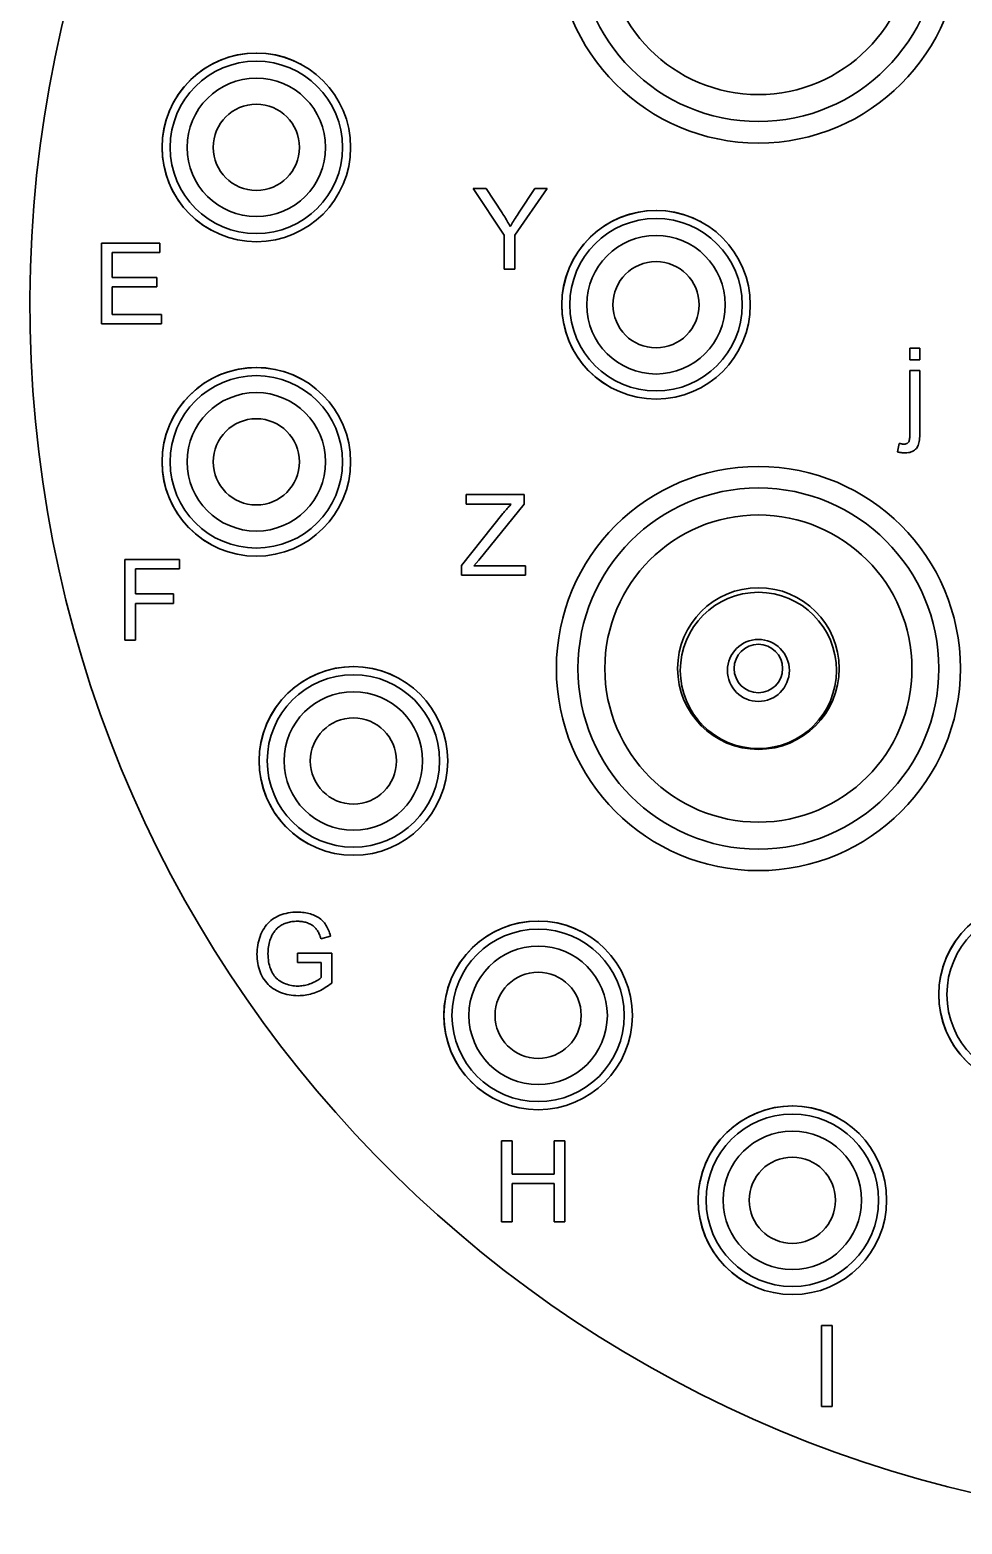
# Model space of a CAD drawing. Extents: x 23 to 417, y 3 to 294.
# Drawn here: x 132.35 to 145.33, y 91.97 to 112.77 of the extents above; entities that cross this region are included whole.
import ezdxf

# ---------------------------------------------------------------- set-up
doc = ezdxf.new("R2010")
doc.units = 0
doc.layers.get('0').update_dxf_attribs({"lineweight": 13})

msp = doc.modelspace()

# ---------------------------------------------------------------- linework, layer by layer
at = {"color": 7, "lineweight": 35, "ltscale": 0.004528}
msp.add_line((138.5232, 110.5583), (138.7043, 110.5583), dxfattribs=at)
at = {"color": 7, "lineweight": 35, "ltscale": 0.019501}
msp.add_line((138.9567, 109.9098), (138.5232, 110.5583), dxfattribs=at)
at = {"color": 7, "lineweight": 35, "ltscale": 0.010131}
msp.add_line((138.7043, 110.5583), (138.926, 110.2191), dxfattribs=at)
at = {"color": 7, "lineweight": 35, "ltscale": 0.019717}
msp.add_line((139.5545, 110.5583), (139.1056, 109.9098), dxfattribs=at)
at = {"color": 7, "lineweight": 35, "ltscale": 0.009902}
msp.add_line((139.1632, 110.2275), (139.3811, 110.5583), dxfattribs=at)
at = {"color": 7, "lineweight": 35, "ltscale": 0.004336}
msp.add_line((139.3811, 110.5583), (139.5545, 110.5583), dxfattribs=at)
at = {"color": 7, "lineweight": 35, "ltscale": 0.000565006}
msp.add_line((138.926, 110.2191), (138.9382, 110.2), dxfattribs=at)
at = {"color": 7, "lineweight": 35, "ltscale": 0.000652306}
msp.add_line((139.149, 110.2056), (139.1632, 110.2275), dxfattribs=at)
at = {"color": 7, "lineweight": 35, "ltscale": 0.000562836}
msp.add_line((138.9382, 110.2), (138.9503, 110.181), dxfattribs=at)
at = {"color": 7, "lineweight": 35, "ltscale": 0.000560554}
msp.add_line((138.9503, 110.181), (138.9621, 110.162), dxfattribs=at)
at = {"color": 7, "lineweight": 35, "ltscale": 0.000558311}
msp.add_line((138.9621, 110.162), (138.9738, 110.143), dxfattribs=at)
at = {"color": 7, "lineweight": 35, "ltscale": 0.000556216}
msp.add_line((138.9738, 110.143), (138.9853, 110.1239), dxfattribs=at)
at = {"color": 7, "lineweight": 35, "ltscale": 0.000553995}
msp.add_line((138.9853, 110.1239), (138.9967, 110.1049), dxfattribs=at)
at = {"color": 7, "lineweight": 35, "ltscale": 0.000551833}
msp.add_line((138.9967, 110.1049), (139.0079, 110.0859), dxfattribs=at)
at = {"color": 7, "lineweight": 35, "ltscale": 0.000549654}
msp.add_line((139.0079, 110.0859), (139.0189, 110.0668), dxfattribs=at)
at = {"color": 7, "lineweight": 35, "ltscale": 0.000547517}
msp.add_line((139.0189, 110.0668), (139.0297, 110.0478), dxfattribs=at)
at = {"color": 7, "lineweight": 35, "ltscale": 0.000545568}
msp.add_line((139.0297, 110.0478), (139.0404, 110.0288), dxfattribs=at)
at = {"color": 7, "lineweight": 35, "ltscale": 0.000516335}
msp.add_line((139.0404, 110.0288), (139.0507, 110.0466), dxfattribs=at)
at = {"color": 7, "lineweight": 35, "ltscale": 0.000531316}
msp.add_line((139.0507, 110.0466), (139.0615, 110.065), dxfattribs=at)
at = {"color": 7, "lineweight": 35, "ltscale": 0.000546209}
msp.add_line((139.0615, 110.065), (139.0727, 110.0837), dxfattribs=at)
at = {"color": 7, "lineweight": 35, "ltscale": 0.000561606}
msp.add_line((139.0727, 110.0837), (139.0843, 110.1029), dxfattribs=at)
at = {"color": 7, "lineweight": 35, "ltscale": 0.000576413}
msp.add_line((139.0843, 110.1029), (139.0964, 110.1226), dxfattribs=at)
at = {"color": 7, "lineweight": 35, "ltscale": 0.000591613}
msp.add_line((139.0964, 110.1226), (139.1089, 110.1427), dxfattribs=at)
at = {"color": 7, "lineweight": 35, "ltscale": 0.000606696}
msp.add_line((139.1089, 110.1427), (139.1218, 110.1632), dxfattribs=at)
at = {"color": 7, "lineweight": 35, "ltscale": 0.000621922}
msp.add_line((139.1218, 110.1632), (139.1352, 110.1842), dxfattribs=at)
at = {"color": 7, "lineweight": 35, "ltscale": 0.000637044}
msp.add_line((139.1352, 110.1842), (139.149, 110.2056), dxfattribs=at)
at = {"color": 7, "lineweight": 35, "ltscale": 0.028125}
for p, q in [((133.3463, 108.6737), (133.3463, 109.7987)), ((133.6737, 104.2715), (133.6737, 105.3965)), ((138.9172, 96.1792), (138.9172, 97.3042)), ((139.7997, 97.3042), (139.7997, 96.1792)), ((143.3713, 93.6091), (143.3713, 94.7341)), ((143.5201, 94.7341), (143.5201, 93.6091))]:
    msp.add_line(p, q, dxfattribs=at)
at = {"color": 7, "lineweight": 35, "ltscale": 0.020336}
msp.add_line((133.3463, 109.7987), (134.1597, 109.7987), dxfattribs=at)
at = {"color": 7, "lineweight": 35, "ltscale": 0.003319}
for p, q in [((134.1597, 109.7987), (134.1597, 109.666)), ((134.1858, 108.8065), (134.1858, 108.6737)), ((138.4266, 106.1675), (138.4266, 106.3003)), ((139.2324, 106.3003), (139.2324, 106.1675)), ((134.4327, 105.3965), (134.4327, 105.2638)), ((139.2508, 105.308), (139.2508, 105.1753)), ((134.3506, 104.9154), (134.3506, 104.7826))]:
    msp.add_line(p, q, dxfattribs=at)
at = {"color": 7, "lineweight": 35, "ltscale": 0.011914}
for p, q in [((138.9567, 109.4333), (138.9567, 109.9098)), ((139.1056, 109.9098), (139.1056, 109.4333)), ((136.0773, 99.9176), (136.5538, 99.9184))]:
    msp.add_line(p, q, dxfattribs=at)
at = {"color": 7, "lineweight": 35, "ltscale": 0.008614}
msp.add_line((133.4952, 109.666), (133.4952, 109.3214), dxfattribs=at)
at = {"color": 7, "lineweight": 35, "ltscale": 0.016614}
msp.add_line((134.1597, 109.666), (133.4952, 109.666), dxfattribs=at)
at = {"color": 7, "lineweight": 35, "ltscale": 0.003722}
for p, q in [((139.1056, 109.4333), (138.9567, 109.4333)), ((133.8226, 104.2715), (133.6737, 104.2715)), ((138.9172, 97.3042), (139.0661, 97.3042)), ((139.6508, 97.3042), (139.7997, 97.3042)), ((139.0661, 96.1792), (138.9172, 96.1792)), ((139.7997, 96.1792), (139.6508, 96.1792)), ((143.3713, 94.7341), (143.5201, 94.7341)), ((143.5201, 93.6091), (143.3713, 93.6091))]:
    msp.add_line(p, q, dxfattribs=at)
at = {"color": 7, "lineweight": 35, "ltscale": 0.015559}
for p, q in [((133.4952, 109.3214), (134.1175, 109.3214)), ((134.1175, 109.1894), (133.4952, 109.1894))]:
    msp.add_line(p, q, dxfattribs=at)
at = {"color": 7, "lineweight": 35, "ltscale": 0.009573}
msp.add_line((133.4952, 109.1894), (133.4952, 108.8065), dxfattribs=at)
at = {"color": 7, "lineweight": 35, "ltscale": 0.0033}
for p, q in [((134.1175, 109.3214), (134.1175, 109.1894)), ((136.0773, 99.7856), (136.0773, 99.9176))]:
    msp.add_line(p, q, dxfattribs=at)
at = {"color": 7, "lineweight": 35, "ltscale": 0.017266}
msp.add_line((133.4952, 108.8065), (134.1858, 108.8065), dxfattribs=at)
at = {"color": 7, "lineweight": 35, "ltscale": 0.020988}
msp.add_line((134.1858, 108.6737), (133.3463, 108.6737), dxfattribs=at)
at = {"color": 7, "lineweight": 35, "ltscale": 0.00401}
for p, q in [((144.6057, 108.1747), (144.6057, 108.3351)), ((144.7439, 108.3351), (144.7439, 108.1747))]:
    msp.add_line(p, q, dxfattribs=at)
at = {"color": 7, "lineweight": 35, "ltscale": 0.003454}
for p, q in [((144.6057, 108.3351), (144.7439, 108.3351)), ((144.7439, 108.1747), (144.6057, 108.1747)), ((144.6057, 108.025), (144.7439, 108.025))]:
    msp.add_line(p, q, dxfattribs=at)
at = {"color": 7, "lineweight": 35, "ltscale": 0.02141}
msp.add_line((144.6057, 107.1686), (144.6057, 108.025), dxfattribs=at)
at = {"color": 7, "lineweight": 35, "ltscale": 0.021487}
msp.add_line((144.7439, 108.025), (144.7439, 107.1656), dxfattribs=at)
at = {"color": 7, "lineweight": 35, "ltscale": 0.000374281}
msp.add_line((144.6005, 107.0776), (144.6024, 107.0924), dxfattribs=at)
at = {"color": 7, "lineweight": 35, "ltscale": 0.000414731}
msp.add_line((144.6024, 107.0924), (144.6039, 107.109), dxfattribs=at)
at = {"color": 7, "lineweight": 35, "ltscale": 0.000455922}
msp.add_line((144.6039, 107.109), (144.6049, 107.1272), dxfattribs=at)
at = {"color": 7, "lineweight": 35, "ltscale": 0.00049719}
msp.add_line((144.6049, 107.1272), (144.6055, 107.147), dxfattribs=at)
at = {"color": 7, "lineweight": 35, "ltscale": 0.000539331}
msp.add_line((144.6055, 107.147), (144.6057, 107.1686), dxfattribs=at)
at = {"color": 7, "lineweight": 35, "ltscale": 0.000639898}
msp.add_line((144.7423, 107.109), (144.7403, 107.0835), dxfattribs=at)
at = {"color": 7, "lineweight": 35, "ltscale": 0.000684116}
msp.add_line((144.7435, 107.1364), (144.7423, 107.109), dxfattribs=at)
at = {"color": 7, "lineweight": 35, "ltscale": 0.000729331}
msp.add_line((144.7439, 107.1656), (144.7435, 107.1364), dxfattribs=at)
at = {"color": 7, "lineweight": 35, "ltscale": 0.003007}
msp.add_line((144.4308, 106.8939), (144.4568, 107.0113), dxfattribs=at)
at = {"color": 7, "lineweight": 35, "ltscale": 0.000270786}
msp.add_line((144.4412, 106.8911), (144.4308, 106.8939), dxfattribs=at)
at = {"color": 7, "lineweight": 35, "ltscale": 0.000270982}
msp.add_line((144.4518, 106.8886), (144.4412, 106.8911), dxfattribs=at)
at = {"color": 7, "lineweight": 35, "ltscale": 0.000271361}
msp.add_line((144.4624, 106.8865), (144.4518, 106.8886), dxfattribs=at)
at = {"color": 7, "lineweight": 35, "ltscale": 0.000208933}
msp.add_line((144.4568, 107.0113), (144.465, 107.0093), dxfattribs=at)
at = {"color": 7, "lineweight": 35, "ltscale": 0.000271641}
msp.add_line((144.4731, 106.8846), (144.4624, 106.8865), dxfattribs=at)
at = {"color": 7, "lineweight": 35, "ltscale": 0.000199249}
msp.add_line((144.465, 107.0093), (144.4727, 107.0074), dxfattribs=at)
at = {"color": 7, "lineweight": 35, "ltscale": 0.000189443}
msp.add_line((144.4727, 107.0074), (144.4801, 107.0058), dxfattribs=at)
at = {"color": 7, "lineweight": 35, "ltscale": 0.000272513}
msp.add_line((144.4839, 106.883), (144.4731, 106.8846), dxfattribs=at)
at = {"color": 7, "lineweight": 35, "ltscale": 0.00017995}
msp.add_line((144.4801, 107.0058), (144.4872, 107.0044), dxfattribs=at)
at = {"color": 7, "lineweight": 35, "ltscale": 0.000273453}
msp.add_line((144.4948, 106.8816), (144.4839, 106.883), dxfattribs=at)
at = {"color": 7, "lineweight": 35, "ltscale": 0.000169987}
msp.add_line((144.4872, 107.0044), (144.4939, 107.0032), dxfattribs=at)
at = {"color": 7, "lineweight": 35, "ltscale": 0.000160603}
msp.add_line((144.4939, 107.0032), (144.5002, 107.0023), dxfattribs=at)
at = {"color": 7, "lineweight": 35, "ltscale": 0.000274708}
msp.add_line((144.5057, 106.8806), (144.4948, 106.8816), dxfattribs=at)
at = {"color": 7, "lineweight": 35, "ltscale": 0.000150812}
msp.add_line((144.5002, 107.0023), (144.5062, 107.0015), dxfattribs=at)
at = {"color": 7, "lineweight": 35, "ltscale": 0.000275839}
msp.add_line((144.5167, 106.8799), (144.5057, 106.8806), dxfattribs=at)
at = {"color": 7, "lineweight": 35, "ltscale": 0.000141695}
msp.add_line((144.5062, 107.0015), (144.5118, 107.001), dxfattribs=at)
at = {"color": 7, "lineweight": 35, "ltscale": 0.000132411}
msp.add_line((144.5118, 107.001), (144.5171, 107.0007), dxfattribs=at)
at = {"color": 7, "lineweight": 35, "ltscale": 0.000277432}
msp.add_line((144.5278, 106.8795), (144.5167, 106.8799), dxfattribs=at)
at = {"color": 7, "lineweight": 35, "ltscale": 0.000123346}
msp.add_line((144.5171, 107.0007), (144.5221, 107.0006), dxfattribs=at)
at = {"color": 7, "lineweight": 35, "ltscale": 0.000205821}
msp.add_line((144.5221, 107.0006), (144.5303, 107.0008), dxfattribs=at)
at = {"color": 7, "lineweight": 35, "ltscale": 0.000196257}
msp.add_line((144.5303, 107.0008), (144.5381, 107.0017), dxfattribs=at)
at = {"color": 7, "lineweight": 35, "ltscale": 0.000187255}
msp.add_line((144.5381, 107.0017), (144.5455, 107.0031), dxfattribs=at)
at = {"color": 7, "lineweight": 35, "ltscale": 0.000563089}
msp.add_line((144.5615, 106.8801), (144.539, 106.8793), dxfattribs=at)
at = {"color": 7, "lineweight": 35, "ltscale": 0.000180155}
msp.add_line((144.5455, 107.0031), (144.5524, 107.005), dxfattribs=at)
at = {"color": 7, "lineweight": 35, "ltscale": 0.000174634}
msp.add_line((144.5524, 107.005), (144.5589, 107.0076), dxfattribs=at)
at = {"color": 7, "lineweight": 35, "ltscale": 0.000170299}
msp.add_line((144.5589, 107.0076), (144.565, 107.0106), dxfattribs=at)
at = {"color": 7, "lineweight": 35, "ltscale": 0.000532968}
msp.add_line((144.5827, 106.8824), (144.5615, 106.8801), dxfattribs=at)
at = {"color": 7, "lineweight": 35, "ltscale": 0.000168086}
msp.add_line((144.565, 107.0106), (144.5706, 107.0143), dxfattribs=at)
at = {"color": 7, "lineweight": 35, "ltscale": 0.000167468}
msp.add_line((144.5706, 107.0143), (144.5759, 107.0185), dxfattribs=at)
at = {"color": 7, "lineweight": 35, "ltscale": 0.000168712}
msp.add_line((144.5759, 107.0185), (144.5806, 107.0232), dxfattribs=at)
at = {"color": 7, "lineweight": 35, "ltscale": 0.000172006}
msp.add_line((144.5806, 107.0232), (144.585, 107.0286), dxfattribs=at)
at = {"color": 7, "lineweight": 35, "ltscale": 0.000506128}
msp.add_line((144.6025, 106.8862), (144.5827, 106.8824), dxfattribs=at)
at = {"color": 7, "lineweight": 35, "ltscale": 0.000188752}
msp.add_line((144.585, 107.0286), (144.5889, 107.035), dxfattribs=at)
at = {"color": 7, "lineweight": 35, "ltscale": 0.000221429}
msp.add_line((144.5889, 107.035), (144.5925, 107.0431), dxfattribs=at)
at = {"color": 7, "lineweight": 35, "ltscale": 0.00025716}
msp.add_line((144.5925, 107.0431), (144.5956, 107.0529), dxfattribs=at)
at = {"color": 7, "lineweight": 35, "ltscale": 0.000294805}
msp.add_line((144.5956, 107.0529), (144.5983, 107.0644), dxfattribs=at)
at = {"color": 7, "lineweight": 35, "ltscale": 0.000333895}
msp.add_line((144.5983, 107.0644), (144.6005, 107.0776), dxfattribs=at)
at = {"color": 7, "lineweight": 35, "ltscale": 0.00048286}
msp.add_line((144.6211, 106.8916), (144.6025, 106.8862), dxfattribs=at)
at = {"color": 7, "lineweight": 35, "ltscale": 0.000464129}
msp.add_line((144.6383, 106.8985), (144.6211, 106.8916), dxfattribs=at)
at = {"color": 7, "lineweight": 35, "ltscale": 0.000450512}
msp.add_line((144.6542, 106.9069), (144.6383, 106.8985), dxfattribs=at)
at = {"color": 7, "lineweight": 35, "ltscale": 0.00044217}
msp.add_line((144.6689, 106.9169), (144.6542, 106.9069), dxfattribs=at)
at = {"color": 7, "lineweight": 35, "ltscale": 0.000439107}
msp.add_line((144.6821, 106.9284), (144.6689, 106.9169), dxfattribs=at)
at = {"color": 7, "lineweight": 35, "ltscale": 0.000442258}
msp.add_line((144.6941, 106.9415), (144.6821, 106.9284), dxfattribs=at)
at = {"color": 7, "lineweight": 35, "ltscale": 0.000451286}
msp.add_line((144.7047, 106.956), (144.6941, 106.9415), dxfattribs=at)
at = {"color": 7, "lineweight": 35, "ltscale": 0.000368614}
msp.add_line((144.7121, 106.9688), (144.7047, 106.956), dxfattribs=at)
at = {"color": 7, "lineweight": 35, "ltscale": 0.000400207}
msp.add_line((144.7188, 106.9833), (144.7121, 106.9688), dxfattribs=at)
at = {"color": 7, "lineweight": 35, "ltscale": 0.000435197}
msp.add_line((144.7247, 106.9997), (144.7188, 106.9833), dxfattribs=at)
at = {"color": 7, "lineweight": 35, "ltscale": 0.000472569}
msp.add_line((144.7298, 107.0179), (144.7247, 106.9997), dxfattribs=at)
at = {"color": 7, "lineweight": 35, "ltscale": 0.000512463}
msp.add_line((144.7341, 107.038), (144.7298, 107.0179), dxfattribs=at)
at = {"color": 7, "lineweight": 35, "ltscale": 0.000553463}
msp.add_line((144.7376, 107.0598), (144.7341, 107.038), dxfattribs=at)
at = {"color": 7, "lineweight": 35, "ltscale": 0.000596188}
msp.add_line((144.7403, 107.0835), (144.7376, 107.0598), dxfattribs=at)
at = {"color": 7, "lineweight": 35, "ltscale": 0.000279268}
msp.add_line((144.539, 106.8793), (144.5278, 106.8795), dxfattribs=at)
at = {"color": 7, "lineweight": 35, "ltscale": 0.020144}
msp.add_line((138.4266, 106.3003), (139.2324, 106.3003), dxfattribs=at)
at = {"color": 7, "lineweight": 35, "ltscale": 0.015693}
msp.add_line((139.0544, 106.1675), (138.4266, 106.1675), dxfattribs=at)
at = {"color": 7, "lineweight": 35, "ltscale": 0.025099}
msp.add_line((139.2324, 106.1675), (138.6008, 105.3871), dxfattribs=at)
at = {"color": 7, "lineweight": 35, "ltscale": 0.000486444}
msp.add_line((138.9377, 106.034), (138.9499, 106.0491), dxfattribs=at)
at = {"color": 7, "lineweight": 35, "ltscale": 0.000476934}
msp.add_line((138.9499, 106.0491), (138.962, 106.0639), dxfattribs=at)
at = {"color": 7, "lineweight": 35, "ltscale": 0.000467196}
msp.add_line((138.962, 106.0639), (138.974, 106.0782), dxfattribs=at)
at = {"color": 7, "lineweight": 35, "ltscale": 0.000457522}
msp.add_line((138.974, 106.0782), (138.9858, 106.0922), dxfattribs=at)
at = {"color": 7, "lineweight": 35, "ltscale": 0.000448039}
msp.add_line((138.9858, 106.0922), (138.9976, 106.1057), dxfattribs=at)
at = {"color": 7, "lineweight": 35, "ltscale": 0.000438652}
msp.add_line((138.9976, 106.1057), (139.0092, 106.1189), dxfattribs=at)
at = {"color": 7, "lineweight": 35, "ltscale": 0.000428869}
msp.add_line((139.0092, 106.1189), (139.0207, 106.1316), dxfattribs=at)
at = {"color": 7, "lineweight": 35, "ltscale": 0.000419564}
msp.add_line((139.0207, 106.1316), (139.032, 106.144), dxfattribs=at)
at = {"color": 7, "lineweight": 35, "ltscale": 0.000410057}
msp.add_line((139.032, 106.144), (139.0432, 106.1559), dxfattribs=at)
at = {"color": 7, "lineweight": 35, "ltscale": 0.000400835}
msp.add_line((139.0432, 106.1559), (139.0544, 106.1675), dxfattribs=at)
at = {"color": 7, "lineweight": 35, "ltscale": 0.023068}
msp.add_line((138.3614, 105.3134), (138.9377, 106.034), dxfattribs=at)
at = {"color": 7, "lineweight": 35, "ltscale": 0.018974}
msp.add_line((133.6737, 105.3965), (134.4327, 105.3965), dxfattribs=at)
at = {"color": 7, "lineweight": 35, "ltscale": 0.00871}
msp.add_line((133.8226, 105.2638), (133.8226, 104.9154), dxfattribs=at)
at = {"color": 7, "lineweight": 35, "ltscale": 0.015252}
msp.add_line((134.4327, 105.2638), (133.8226, 105.2638), dxfattribs=at)
at = {"color": 7, "lineweight": 35, "ltscale": 0.003453}
msp.add_line((138.3614, 105.1753), (138.3614, 105.3134), dxfattribs=at)
at = {"color": 7, "lineweight": 35, "ltscale": 0.002611}
msp.add_line((138.6008, 105.3871), (138.5325, 105.308), dxfattribs=at)
at = {"color": 7, "lineweight": 35, "ltscale": 0.017957}
msp.add_line((138.5325, 105.308), (139.2508, 105.308), dxfattribs=at)
at = {"color": 7, "lineweight": 35, "ltscale": 0.022235}
msp.add_line((139.2508, 105.1753), (138.3614, 105.1753), dxfattribs=at)
at = {"color": 7, "lineweight": 35, "ltscale": 0.013199}
for p, q in [((133.8226, 104.9154), (134.3506, 104.9154)), ((134.3506, 104.7826), (133.8226, 104.7826))]:
    msp.add_line(p, q, dxfattribs=at)
at = {"color": 7, "lineweight": 35, "ltscale": 0.012777}
msp.add_line((133.8226, 104.7826), (133.8226, 104.2715), dxfattribs=at)
at = {"color": 7, "lineweight": 35, "ltscale": 0.000734926}
msp.add_line((135.8057, 100.4326), (135.8326, 100.4444), dxfattribs=at)
at = {"color": 7, "lineweight": 35, "ltscale": 0.000740551}
msp.add_line((135.8326, 100.4444), (135.8604, 100.4547), dxfattribs=at)
at = {"color": 7, "lineweight": 35, "ltscale": 0.000747505}
msp.add_line((135.8604, 100.4547), (135.8889, 100.4637), dxfattribs=at)
at = {"color": 7, "lineweight": 35, "ltscale": 0.000756922}
msp.add_line((135.8889, 100.4637), (135.9182, 100.4713), dxfattribs=at)
at = {"color": 7, "lineweight": 35, "ltscale": 0.000768049}
msp.add_line((135.9182, 100.4713), (135.9483, 100.4775), dxfattribs=at)
at = {"color": 7, "lineweight": 35, "ltscale": 0.000781285}
msp.add_line((135.9483, 100.4775), (135.9792, 100.4824), dxfattribs=at)
at = {"color": 7, "lineweight": 35, "ltscale": 0.000796065}
msp.add_line((135.9792, 100.4824), (136.0108, 100.4858), dxfattribs=at)
at = {"color": 7, "lineweight": 35, "ltscale": 0.000812458}
msp.add_line((136.0108, 100.4858), (136.0433, 100.4879), dxfattribs=at)
at = {"color": 7, "lineweight": 35, "ltscale": 0.000830728}
msp.add_line((136.0433, 100.4879), (136.0765, 100.4886), dxfattribs=at)
at = {"color": 7, "lineweight": 35, "ltscale": 0.000604335}
msp.add_line((136.0765, 100.4886), (136.1007, 100.4882), dxfattribs=at)
at = {"color": 7, "lineweight": 35, "ltscale": 0.000593265}
msp.add_line((136.1007, 100.4882), (136.1244, 100.487), dxfattribs=at)
at = {"color": 7, "lineweight": 35, "ltscale": 0.000582861}
msp.add_line((136.1244, 100.487), (136.1476, 100.485), dxfattribs=at)
at = {"color": 7, "lineweight": 35, "ltscale": 0.00057326}
msp.add_line((136.1476, 100.485), (136.1704, 100.4823), dxfattribs=at)
at = {"color": 7, "lineweight": 35, "ltscale": 0.000564662}
msp.add_line((136.1704, 100.4823), (136.1927, 100.4787), dxfattribs=at)
at = {"color": 7, "lineweight": 35, "ltscale": 0.000556331}
msp.add_line((136.1927, 100.4787), (136.2145, 100.4744), dxfattribs=at)
at = {"color": 7, "lineweight": 35, "ltscale": 0.000549379}
msp.add_line((136.2145, 100.4744), (136.2359, 100.4692), dxfattribs=at)
at = {"color": 7, "lineweight": 35, "ltscale": 0.000542756}
msp.add_line((136.2359, 100.4692), (136.2567, 100.4633), dxfattribs=at)
at = {"color": 7, "lineweight": 35, "ltscale": 0.000537599}
msp.add_line((136.2567, 100.4633), (136.2772, 100.4566), dxfattribs=at)
at = {"color": 7, "lineweight": 35, "ltscale": 0.000533107}
msp.add_line((136.2772, 100.4566), (136.2971, 100.4491), dxfattribs=at)
at = {"color": 7, "lineweight": 35, "ltscale": 0.000524283}
msp.add_line((136.2971, 100.4491), (136.3164, 100.4408), dxfattribs=at)
at = {"color": 7, "lineweight": 35, "ltscale": 0.000511348}
msp.add_line((136.3164, 100.4408), (136.3349, 100.432), dxfattribs=at)
at = {"color": 7, "lineweight": 35, "ltscale": 0.000780688}
msp.add_line((135.5819, 100.2081), (135.5963, 100.2358), dxfattribs=at)
at = {"color": 7, "lineweight": 35, "ltscale": 0.000763199}
msp.add_line((135.5963, 100.2358), (135.6118, 100.2621), dxfattribs=at)
at = {"color": 7, "lineweight": 35, "ltscale": 0.000748042}
msp.add_line((135.6118, 100.2621), (135.6285, 100.2869), dxfattribs=at)
at = {"color": 7, "lineweight": 35, "ltscale": 0.00073631}
msp.add_line((135.6285, 100.2869), (135.6465, 100.3103), dxfattribs=at)
at = {"color": 7, "lineweight": 35, "ltscale": 0.00072685}
msp.add_line((135.6465, 100.3103), (135.6657, 100.3321), dxfattribs=at)
at = {"color": 7, "lineweight": 35, "ltscale": 0.000720812}
msp.add_line((135.6657, 100.3321), (135.686, 100.3525), dxfattribs=at)
at = {"color": 7, "lineweight": 35, "ltscale": 0.000717668}
msp.add_line((135.686, 100.3525), (135.7076, 100.3715), dxfattribs=at)
at = {"color": 7, "lineweight": 35, "ltscale": 0.000717643}
msp.add_line((135.7076, 100.3715), (135.7304, 100.389), dxfattribs=at)
at = {"color": 7, "lineweight": 35, "ltscale": 0.000720738}
msp.add_line((135.7304, 100.389), (135.7543, 100.405), dxfattribs=at)
at = {"color": 7, "lineweight": 35, "ltscale": 0.000727171}
msp.add_line((135.7543, 100.405), (135.7795, 100.4195), dxfattribs=at)
at = {"color": 7, "lineweight": 35, "ltscale": 0.000334339}
msp.add_line((135.7632, 100.2277), (135.7551, 100.2171), dxfattribs=at)
at = {"color": 7, "lineweight": 35, "ltscale": 0.000336702}
msp.add_line((135.7717, 100.2382), (135.7632, 100.2277), dxfattribs=at)
at = {"color": 7, "lineweight": 35, "ltscale": 0.000339439}
msp.add_line((135.7807, 100.2484), (135.7717, 100.2382), dxfattribs=at)
at = {"color": 7, "lineweight": 35, "ltscale": 0.000732}
msp.add_line((135.7795, 100.4195), (135.8057, 100.4326), dxfattribs=at)
at = {"color": 7, "lineweight": 35, "ltscale": 0.000342224}
msp.add_line((135.7901, 100.2583), (135.7807, 100.2484), dxfattribs=at)
at = {"color": 7, "lineweight": 35, "ltscale": 0.000345631}
msp.add_line((135.8001, 100.2679), (135.7901, 100.2583), dxfattribs=at)
at = {"color": 7, "lineweight": 35, "ltscale": 0.000349276}
msp.add_line((135.8107, 100.277), (135.8001, 100.2679), dxfattribs=at)
at = {"color": 7, "lineweight": 35, "ltscale": 0.000354513}
msp.add_line((135.8218, 100.2858), (135.8107, 100.277), dxfattribs=at)
at = {"color": 7, "lineweight": 35, "ltscale": 0.000360186}
msp.add_line((135.8335, 100.2941), (135.8218, 100.2858), dxfattribs=at)
at = {"color": 7, "lineweight": 35, "ltscale": 0.000366307}
msp.add_line((135.8458, 100.3021), (135.8335, 100.2941), dxfattribs=at)
at = {"color": 7, "lineweight": 35, "ltscale": 0.000373603}
msp.add_line((135.8587, 100.3097), (135.8458, 100.3021), dxfattribs=at)
at = {"color": 7, "lineweight": 35, "ltscale": 0.000381308}
msp.add_line((135.8721, 100.3169), (135.8587, 100.3097), dxfattribs=at)
at = {"color": 7, "lineweight": 35, "ltscale": 0.000389769}
msp.add_line((135.8862, 100.3237), (135.8721, 100.3169), dxfattribs=at)
at = {"color": 7, "lineweight": 35, "ltscale": 0.000398399}
msp.add_line((135.9008, 100.3301), (135.8862, 100.3237), dxfattribs=at)
at = {"color": 7, "lineweight": 35, "ltscale": 0.000406822}
msp.add_line((135.9159, 100.336), (135.9008, 100.3301), dxfattribs=at)
at = {"color": 7, "lineweight": 35, "ltscale": 0.000414736}
msp.add_line((135.9317, 100.3413), (135.9159, 100.336), dxfattribs=at)
at = {"color": 7, "lineweight": 35, "ltscale": 0.000422907}
msp.add_line((135.9479, 100.346), (135.9317, 100.3413), dxfattribs=at)
at = {"color": 7, "lineweight": 35, "ltscale": 0.000432517}
msp.add_line((135.9647, 100.35), (135.9479, 100.346), dxfattribs=at)
at = {"color": 7, "lineweight": 35, "ltscale": 0.000442653}
msp.add_line((135.9821, 100.3534), (135.9647, 100.35), dxfattribs=at)
at = {"color": 7, "lineweight": 35, "ltscale": 0.000453758}
msp.add_line((136, 100.3562), (135.9821, 100.3534), dxfattribs=at)
at = {"color": 7, "lineweight": 35, "ltscale": 0.000464963}
msp.add_line((136.0185, 100.3584), (136, 100.3562), dxfattribs=at)
at = {"color": 7, "lineweight": 35, "ltscale": 0.000477365}
msp.add_line((136.0375, 100.3599), (136.0185, 100.3584), dxfattribs=at)
at = {"color": 7, "lineweight": 35, "ltscale": 0.000490368}
msp.add_line((136.0571, 100.3609), (136.0375, 100.3599), dxfattribs=at)
at = {"color": 7, "lineweight": 35, "ltscale": 0.000503309}
msp.add_line((136.0773, 100.3612), (136.0571, 100.3609), dxfattribs=at)
at = {"color": 7, "lineweight": 35, "ltscale": 0.000422053}
msp.add_line((136.0941, 100.3609), (136.0773, 100.3612), dxfattribs=at)
at = {"color": 7, "lineweight": 35, "ltscale": 0.000415147}
msp.add_line((136.1107, 100.36), (136.0941, 100.3609), dxfattribs=at)
at = {"color": 7, "lineweight": 35, "ltscale": 0.000408229}
msp.add_line((136.127, 100.3585), (136.1107, 100.36), dxfattribs=at)
at = {"color": 7, "lineweight": 35, "ltscale": 0.000402458}
msp.add_line((136.143, 100.3565), (136.127, 100.3585), dxfattribs=at)
at = {"color": 7, "lineweight": 35, "ltscale": 0.000396976}
msp.add_line((136.1586, 100.3538), (136.143, 100.3565), dxfattribs=at)
at = {"color": 7, "lineweight": 35, "ltscale": 0.00039217}
msp.add_line((136.174, 100.3506), (136.1586, 100.3538), dxfattribs=at)
at = {"color": 7, "lineweight": 35, "ltscale": 0.000388324}
msp.add_line((136.189, 100.3467), (136.174, 100.3506), dxfattribs=at)
at = {"color": 7, "lineweight": 35, "ltscale": 0.000384498}
msp.add_line((136.2037, 100.3423), (136.189, 100.3467), dxfattribs=at)
at = {"color": 7, "lineweight": 35, "ltscale": 0.000382009}
msp.add_line((136.2182, 100.3373), (136.2037, 100.3423), dxfattribs=at)
at = {"color": 7, "lineweight": 35, "ltscale": 0.000379965}
msp.add_line((136.2323, 100.3316), (136.2182, 100.3373), dxfattribs=at)
at = {"color": 7, "lineweight": 35, "ltscale": 0.000373584}
msp.add_line((136.2459, 100.3255), (136.2323, 100.3316), dxfattribs=at)
at = {"color": 7, "lineweight": 35, "ltscale": 0.000363375}
msp.add_line((136.2589, 100.319), (136.2459, 100.3255), dxfattribs=at)
at = {"color": 7, "lineweight": 35, "ltscale": 0.000353353}
msp.add_line((136.2713, 100.3122), (136.2589, 100.319), dxfattribs=at)
at = {"color": 7, "lineweight": 35, "ltscale": 0.000344882}
msp.add_line((136.283, 100.3049), (136.2713, 100.3122), dxfattribs=at)
at = {"color": 7, "lineweight": 35, "ltscale": 0.000336742}
msp.add_line((136.2941, 100.2972), (136.283, 100.3049), dxfattribs=at)
at = {"color": 7, "lineweight": 35, "ltscale": 0.000329174}
msp.add_line((136.3045, 100.2892), (136.2941, 100.2972), dxfattribs=at)
at = {"color": 7, "lineweight": 35, "ltscale": 0.000323107}
msp.add_line((136.3143, 100.2807), (136.3045, 100.2892), dxfattribs=at)
at = {"color": 7, "lineweight": 35, "ltscale": 0.000317854}
msp.add_line((136.3234, 100.2718), (136.3143, 100.2807), dxfattribs=at)
at = {"color": 7, "lineweight": 35, "ltscale": 0.000313648}
msp.add_line((136.3319, 100.2626), (136.3234, 100.2718), dxfattribs=at)
at = {"color": 7, "lineweight": 35, "ltscale": 0.00031034}
msp.add_line((136.3397, 100.253), (136.3319, 100.2626), dxfattribs=at)
at = {"color": 7, "lineweight": 35, "ltscale": 0.000499223}
msp.add_line((136.3349, 100.432), (136.3525, 100.4226), dxfattribs=at)
at = {"color": 7, "lineweight": 35, "ltscale": 0.000314795}
msp.add_line((136.3471, 100.2428), (136.3397, 100.253), dxfattribs=at)
at = {"color": 7, "lineweight": 35, "ltscale": 0.00032654}
msp.add_line((136.3543, 100.2319), (136.3471, 100.2428), dxfattribs=at)
at = {"color": 7, "lineweight": 35, "ltscale": 0.000488592}
msp.add_line((136.3525, 100.4226), (136.3692, 100.4125), dxfattribs=at)
at = {"color": 7, "lineweight": 35, "ltscale": 0.000338763}
msp.add_line((136.3612, 100.2202), (136.3543, 100.2319), dxfattribs=at)
at = {"color": 7, "lineweight": 35, "ltscale": 0.000478819}
msp.add_line((136.3692, 100.4125), (136.3851, 100.4018), dxfattribs=at)
at = {"color": 7, "lineweight": 35, "ltscale": 0.000470694}
msp.add_line((136.3851, 100.4018), (136.4001, 100.3904), dxfattribs=at)
at = {"color": 7, "lineweight": 35, "ltscale": 0.000463581}
msp.add_line((136.4001, 100.3904), (136.4143, 100.3785), dxfattribs=at)
at = {"color": 7, "lineweight": 35, "ltscale": 0.000458008}
msp.add_line((136.4143, 100.3785), (136.4277, 100.3659), dxfattribs=at)
at = {"color": 7, "lineweight": 35, "ltscale": 0.000453956}
msp.add_line((136.4277, 100.3659), (136.4401, 100.3527), dxfattribs=at)
at = {"color": 7, "lineweight": 35, "ltscale": 0.000451558}
msp.add_line((136.4401, 100.3527), (136.4518, 100.3389), dxfattribs=at)
at = {"color": 7, "lineweight": 35, "ltscale": 0.000454856}
msp.add_line((136.4518, 100.3389), (136.4627, 100.3244), dxfattribs=at)
at = {"color": 7, "lineweight": 35, "ltscale": 0.000464677}
msp.add_line((136.4627, 100.3244), (136.4731, 100.309), dxfattribs=at)
at = {"color": 7, "lineweight": 35, "ltscale": 0.000475604}
msp.add_line((136.4731, 100.309), (136.4829, 100.2927), dxfattribs=at)
at = {"color": 7, "lineweight": 35, "ltscale": 0.000487665}
msp.add_line((136.4829, 100.2927), (136.4923, 100.2756), dxfattribs=at)
at = {"color": 7, "lineweight": 35, "ltscale": 0.000500284}
msp.add_line((136.4923, 100.2756), (136.5011, 100.2576), dxfattribs=at)
at = {"color": 7, "lineweight": 35, "ltscale": 0.0005144}
msp.add_line((136.5011, 100.2576), (136.5093, 100.2388), dxfattribs=at)
at = {"color": 7, "lineweight": 35, "ltscale": 0.000529048}
msp.add_line((136.5093, 100.2388), (136.517, 100.219), dxfattribs=at)
at = {"color": 7, "lineweight": 35, "ltscale": 0.000791945}
msp.add_line((135.5194, 99.9981), (135.5242, 100.0294), dxfattribs=at)
at = {"color": 7, "lineweight": 35, "ltscale": 0.000787225}
msp.add_line((135.5242, 100.0294), (135.5304, 100.0603), dxfattribs=at)
at = {"color": 7, "lineweight": 35, "ltscale": 0.00078417}
msp.add_line((135.5304, 100.0603), (135.538, 100.0907), dxfattribs=at)
at = {"color": 7, "lineweight": 35, "ltscale": 0.000782371}
msp.add_line((135.538, 100.0907), (135.5469, 100.1207), dxfattribs=at)
at = {"color": 7, "lineweight": 35, "ltscale": 0.000782587}
msp.add_line((135.5469, 100.1207), (135.5572, 100.1503), dxfattribs=at)
at = {"color": 7, "lineweight": 35, "ltscale": 0.000784701}
msp.add_line((135.5572, 100.1503), (135.5689, 100.1794), dxfattribs=at)
at = {"color": 7, "lineweight": 35, "ltscale": 0.00078778}
msp.add_line((135.5689, 100.1794), (135.5819, 100.2081), dxfattribs=at)
at = {"color": 7, "lineweight": 35, "ltscale": 0.000578627}
msp.add_line((135.6775, 100.0283), (135.6736, 100.0055), dxfattribs=at)
at = {"color": 7, "lineweight": 35, "ltscale": 0.000573639}
msp.add_line((135.6822, 100.0508), (135.6775, 100.0283), dxfattribs=at)
at = {"color": 7, "lineweight": 35, "ltscale": 0.000570109}
msp.add_line((135.6878, 100.0729), (135.6822, 100.0508), dxfattribs=at)
at = {"color": 7, "lineweight": 35, "ltscale": 0.000567314}
msp.add_line((135.6942, 100.0947), (135.6878, 100.0729), dxfattribs=at)
at = {"color": 7, "lineweight": 35, "ltscale": 0.000565293}
msp.add_line((135.7015, 100.1161), (135.6942, 100.0947), dxfattribs=at)
at = {"color": 7, "lineweight": 35, "ltscale": 0.000564563}
msp.add_line((135.7097, 100.1371), (135.7015, 100.1161), dxfattribs=at)
at = {"color": 7, "lineweight": 35, "ltscale": 0.000328353}
msp.add_line((135.715, 100.1491), (135.7097, 100.1371), dxfattribs=at)
at = {"color": 7, "lineweight": 35, "ltscale": 0.000327838}
msp.add_line((135.7206, 100.161), (135.715, 100.1491), dxfattribs=at)
at = {"color": 7, "lineweight": 35, "ltscale": 0.000327992}
msp.add_line((135.7267, 100.1726), (135.7206, 100.161), dxfattribs=at)
at = {"color": 7, "lineweight": 35, "ltscale": 0.000328399}
msp.add_line((135.7332, 100.184), (135.7267, 100.1726), dxfattribs=at)
at = {"color": 7, "lineweight": 35, "ltscale": 0.000329451}
msp.add_line((135.7401, 100.1952), (135.7332, 100.184), dxfattribs=at)
at = {"color": 7, "lineweight": 35, "ltscale": 0.000330726}
msp.add_line((135.7474, 100.2063), (135.7401, 100.1952), dxfattribs=at)
at = {"color": 7, "lineweight": 35, "ltscale": 0.000332167}
msp.add_line((135.7551, 100.2171), (135.7474, 100.2063), dxfattribs=at)
at = {"color": 7, "lineweight": 35, "ltscale": 0.000351994}
msp.add_line((136.3678, 100.2078), (136.3612, 100.2202), dxfattribs=at)
at = {"color": 7, "lineweight": 35, "ltscale": 0.00036557}
msp.add_line((136.3743, 100.1947), (136.3678, 100.2078), dxfattribs=at)
at = {"color": 7, "lineweight": 35, "ltscale": 0.000379502}
msp.add_line((136.3804, 100.1808), (136.3743, 100.1947), dxfattribs=at)
at = {"color": 7, "lineweight": 35, "ltscale": 0.000394275}
msp.add_line((136.3863, 100.1662), (136.3804, 100.1808), dxfattribs=at)
at = {"color": 7, "lineweight": 35, "ltscale": 0.000409069}
msp.add_line((136.392, 100.1508), (136.3863, 100.1662), dxfattribs=at)
at = {"color": 7, "lineweight": 35, "ltscale": 0.000424575}
msp.add_line((136.3975, 100.1347), (136.392, 100.1508), dxfattribs=at)
at = {"color": 7, "lineweight": 35, "ltscale": 0.000440102}
msp.add_line((136.4026, 100.1179), (136.3975, 100.1347), dxfattribs=at)
at = {"color": 7, "lineweight": 35, "ltscale": 0.003481}
msp.add_line((136.5369, 100.1548), (136.4026, 100.1179), dxfattribs=at)
at = {"color": 7, "lineweight": 35, "ltscale": 0.000544526}
msp.add_line((136.517, 100.219), (136.5242, 100.1985), dxfattribs=at)
at = {"color": 7, "lineweight": 35, "ltscale": 0.000560979}
msp.add_line((136.5242, 100.1985), (136.5308, 100.177), dxfattribs=at)
at = {"color": 7, "lineweight": 35, "ltscale": 0.00057754}
msp.add_line((136.5308, 100.177), (136.5369, 100.1548), dxfattribs=at)
at = {"color": 7, "lineweight": 35, "ltscale": 0.000815562}
msp.add_line((135.5132, 99.9015), (135.5139, 99.9341), dxfattribs=at)
at = {"color": 7, "lineweight": 35, "ltscale": 0.000821298}
msp.add_line((135.5139, 99.8687), (135.5132, 99.9015), dxfattribs=at)
at = {"color": 7, "lineweight": 35, "ltscale": 0.000806452}
msp.add_line((135.5139, 99.9341), (135.516, 99.9663), dxfattribs=at)
at = {"color": 7, "lineweight": 35, "ltscale": 0.00080675}
msp.add_line((135.516, 99.8365), (135.5139, 99.8687), dxfattribs=at)
at = {"color": 7, "lineweight": 35, "ltscale": 0.000798558}
msp.add_line((135.516, 99.9663), (135.5194, 99.9981), dxfattribs=at)
at = {"color": 7, "lineweight": 35, "ltscale": 0.000794073}
msp.add_line((135.5194, 99.8049), (135.516, 99.8365), dxfattribs=at)
at = {"color": 7, "lineweight": 35, "ltscale": 0.000605779}
msp.add_line((135.6671, 99.935), (135.6667, 99.9107), dxfattribs=at)
at = {"color": 7, "lineweight": 35, "ltscale": 0.000739692}
msp.add_line((135.6667, 99.9107), (135.6672, 99.8811), dxfattribs=at)
at = {"color": 7, "lineweight": 35, "ltscale": 0.000597653}
msp.add_line((135.6684, 99.9588), (135.6671, 99.935), dxfattribs=at)
at = {"color": 7, "lineweight": 35, "ltscale": 0.000716298}
msp.add_line((135.6672, 99.8811), (135.6688, 99.8525), dxfattribs=at)
at = {"color": 7, "lineweight": 35, "ltscale": 0.000590697}
msp.add_line((135.6706, 99.9824), (135.6684, 99.9588), dxfattribs=at)
at = {"color": 7, "lineweight": 35, "ltscale": 0.000693702}
msp.add_line((135.6688, 99.8525), (135.6714, 99.8249), dxfattribs=at)
at = {"color": 7, "lineweight": 35, "ltscale": 0.000583924}
msp.add_line((135.6736, 100.0055), (135.6706, 99.9824), dxfattribs=at)
at = {"color": 7, "lineweight": 35, "ltscale": 0.000672146}
msp.add_line((135.6714, 99.8249), (135.675, 99.7983), dxfattribs=at)
at = {"color": 7, "lineweight": 35, "ltscale": 0.010437}
msp.add_line((136.5538, 99.9184), (136.5538, 99.5009), dxfattribs=at)
at = {"color": 7, "lineweight": 35, "ltscale": 0.00078331}
msp.add_line((135.5243, 99.774), (135.5194, 99.8049), dxfattribs=at)
at = {"color": 7, "lineweight": 35, "ltscale": 0.000773654}
msp.add_line((135.5305, 99.7436), (135.5243, 99.774), dxfattribs=at)
at = {"color": 7, "lineweight": 35, "ltscale": 0.000766341}
msp.add_line((135.5381, 99.7139), (135.5305, 99.7436), dxfattribs=at)
at = {"color": 7, "lineweight": 35, "ltscale": 0.000760255}
msp.add_line((135.5471, 99.6849), (135.5381, 99.7139), dxfattribs=at)
at = {"color": 7, "lineweight": 35, "ltscale": 0.00075648}
msp.add_line((135.5574, 99.6565), (135.5471, 99.6849), dxfattribs=at)
at = {"color": 7, "lineweight": 35, "ltscale": 0.000754548}
msp.add_line((135.5692, 99.6286), (135.5574, 99.6565), dxfattribs=at)
at = {"color": 7, "lineweight": 35, "ltscale": 0.000754323}
msp.add_line((135.5823, 99.6015), (135.5692, 99.6286), dxfattribs=at)
at = {"color": 7, "lineweight": 35, "ltscale": 0.000652269}
msp.add_line((135.675, 99.7983), (135.6797, 99.7726), dxfattribs=at)
at = {"color": 7, "lineweight": 35, "ltscale": 0.000633079}
msp.add_line((135.6797, 99.7726), (135.6854, 99.7479), dxfattribs=at)
at = {"color": 7, "lineweight": 35, "ltscale": 0.000615937}
msp.add_line((135.6854, 99.7479), (135.6921, 99.7242), dxfattribs=at)
at = {"color": 7, "lineweight": 35, "ltscale": 0.000600203}
msp.add_line((135.6921, 99.7242), (135.6999, 99.7015), dxfattribs=at)
at = {"color": 7, "lineweight": 35, "ltscale": 0.000586287}
msp.add_line((135.6999, 99.7015), (135.7087, 99.6798), dxfattribs=at)
at = {"color": 7, "lineweight": 35, "ltscale": 0.000574094}
msp.add_line((135.7087, 99.6798), (135.7185, 99.659), dxfattribs=at)
at = {"color": 7, "lineweight": 35, "ltscale": 0.000562864}
msp.add_line((135.7185, 99.659), (135.7293, 99.6393), dxfattribs=at)
at = {"color": 7, "lineweight": 35, "ltscale": 0.000552227}
msp.add_line((135.7293, 99.6393), (135.7411, 99.6206), dxfattribs=at)
at = {"color": 7, "lineweight": 35, "ltscale": 0.000543984}
msp.add_line((135.7411, 99.6206), (135.7538, 99.6029), dxfattribs=at)
at = {"color": 7, "lineweight": 35, "ltscale": 0.000537624}
msp.add_line((135.7538, 99.6029), (135.7675, 99.5863), dxfattribs=at)
at = {"color": 7, "lineweight": 35, "ltscale": 0.008269}
msp.add_line((136.408, 99.7856), (136.0773, 99.7856), dxfattribs=at)
at = {"color": 7, "lineweight": 35, "ltscale": 0.005237}
msp.add_line((136.408, 99.5762), (136.408, 99.7856), dxfattribs=at)
at = {"color": 7, "lineweight": 35, "ltscale": 0.000749003}
msp.add_line((135.5968, 99.5752), (135.5823, 99.6015), dxfattribs=at)
at = {"color": 7, "lineweight": 35, "ltscale": 0.00073856}
msp.add_line((135.6126, 99.5503), (135.5968, 99.5752), dxfattribs=at)
at = {"color": 7, "lineweight": 35, "ltscale": 0.000730873}
msp.add_line((135.6297, 99.5266), (135.6126, 99.5503), dxfattribs=at)
at = {"color": 7, "lineweight": 35, "ltscale": 0.000726228}
msp.add_line((135.6482, 99.5042), (135.6297, 99.5266), dxfattribs=at)
at = {"color": 7, "lineweight": 35, "ltscale": 0.000724254}
msp.add_line((135.668, 99.483), (135.6482, 99.5042), dxfattribs=at)
at = {"color": 7, "lineweight": 35, "ltscale": 0.000725178}
msp.add_line((135.6891, 99.4631), (135.668, 99.483), dxfattribs=at)
at = {"color": 7, "lineweight": 35, "ltscale": 0.000729206}
msp.add_line((135.7115, 99.4445), (135.6891, 99.4631), dxfattribs=at)
at = {"color": 7, "lineweight": 35, "ltscale": 0.000735843}
msp.add_line((135.7353, 99.4271), (135.7115, 99.4445), dxfattribs=at)
at = {"color": 7, "lineweight": 35, "ltscale": 0.000745461}
msp.add_line((135.7604, 99.411), (135.7353, 99.4271), dxfattribs=at)
at = {"color": 7, "lineweight": 35, "ltscale": 0.000757814}
msp.add_line((135.7868, 99.3962), (135.7604, 99.411), dxfattribs=at)
at = {"color": 7, "lineweight": 35, "ltscale": 0.000533532}
msp.add_line((135.7675, 99.5863), (135.7821, 99.5708), dxfattribs=at)
at = {"color": 7, "lineweight": 35, "ltscale": 0.000531968}
msp.add_line((135.7821, 99.5708), (135.7977, 99.5563), dxfattribs=at)
at = {"color": 7, "lineweight": 35, "ltscale": 0.00076309}
msp.add_line((135.8142, 99.3827), (135.7868, 99.3962), dxfattribs=at)
at = {"color": 7, "lineweight": 35, "ltscale": 0.000532504}
msp.add_line((135.7977, 99.5563), (135.8142, 99.5428), dxfattribs=at)
at = {"color": 7, "lineweight": 35, "ltscale": 0.000535393}
msp.add_line((135.8142, 99.5428), (135.8316, 99.5304), dxfattribs=at)
at = {"color": 7, "lineweight": 35, "ltscale": 0.00054052}
msp.add_line((135.8316, 99.5304), (135.85, 99.519), dxfattribs=at)
at = {"color": 7, "lineweight": 35, "ltscale": 0.000548087}
msp.add_line((135.85, 99.519), (135.8693, 99.5086), dxfattribs=at)
at = {"color": 7, "lineweight": 35, "ltscale": 0.000549988}
msp.add_line((135.8693, 99.5086), (135.8892, 99.4993), dxfattribs=at)
at = {"color": 7, "lineweight": 35, "ltscale": 0.000545665}
msp.add_line((135.8892, 99.4993), (135.9094, 99.4909), dxfattribs=at)
at = {"color": 7, "lineweight": 35, "ltscale": 0.000542634}
msp.add_line((135.9094, 99.4909), (135.9298, 99.4836), dxfattribs=at)
at = {"color": 7, "lineweight": 35, "ltscale": 0.000540524}
msp.add_line((135.9298, 99.4836), (135.9505, 99.4772), dxfattribs=at)
at = {"color": 7, "lineweight": 35, "ltscale": 0.000539601}
msp.add_line((135.9505, 99.4772), (135.9714, 99.4718), dxfattribs=at)
at = {"color": 7, "lineweight": 35, "ltscale": 0.000540399}
msp.add_line((135.9714, 99.4718), (135.9925, 99.4674), dxfattribs=at)
at = {"color": 7, "lineweight": 35, "ltscale": 0.000541577}
msp.add_line((135.9925, 99.4674), (136.0139, 99.4639), dxfattribs=at)
at = {"color": 7, "lineweight": 35, "ltscale": 0.000544497}
msp.add_line((136.0139, 99.4639), (136.0356, 99.4615), dxfattribs=at)
at = {"color": 7, "lineweight": 35, "ltscale": 0.000548276}
msp.add_line((136.0356, 99.4615), (136.0574, 99.46), dxfattribs=at)
at = {"color": 7, "lineweight": 35, "ltscale": 0.000553468}
msp.add_line((136.0574, 99.46), (136.0796, 99.4595), dxfattribs=at)
at = {"color": 7, "lineweight": 35, "ltscale": 0.000482455}
msp.add_line((136.0796, 99.4595), (136.0989, 99.4599), dxfattribs=at)
at = {"color": 7, "lineweight": 35, "ltscale": 0.000480876}
msp.add_line((136.0989, 99.4599), (136.1181, 99.461), dxfattribs=at)
at = {"color": 7, "lineweight": 35, "ltscale": 0.000480076}
msp.add_line((136.1181, 99.461), (136.1372, 99.4629), dxfattribs=at)
at = {"color": 7, "lineweight": 35, "ltscale": 0.000479656}
msp.add_line((136.1372, 99.4629), (136.1562, 99.4655), dxfattribs=at)
at = {"color": 7, "lineweight": 35, "ltscale": 0.000480528}
msp.add_line((136.1562, 99.4655), (136.1751, 99.4688), dxfattribs=at)
at = {"color": 7, "lineweight": 35, "ltscale": 0.000481661}
msp.add_line((136.1751, 99.4688), (136.1939, 99.4729), dxfattribs=at)
at = {"color": 7, "lineweight": 35, "ltscale": 0.000484014}
msp.add_line((136.1939, 99.4729), (136.2127, 99.4777), dxfattribs=at)
at = {"color": 7, "lineweight": 35, "ltscale": 0.00048653}
msp.add_line((136.2127, 99.4777), (136.2313, 99.4833), dxfattribs=at)
at = {"color": 7, "lineweight": 35, "ltscale": 0.000490273}
msp.add_line((136.2313, 99.4833), (136.2499, 99.4897), dxfattribs=at)
at = {"color": 7, "lineweight": 35, "ltscale": 0.000494206}
msp.add_line((136.2499, 99.4897), (136.2683, 99.4967), dxfattribs=at)
at = {"color": 7, "lineweight": 35, "ltscale": 0.000486847}
msp.add_line((136.2683, 99.4967), (136.2863, 99.5042), dxfattribs=at)
at = {"color": 7, "lineweight": 35, "ltscale": 0.000467228}
msp.add_line((136.2863, 99.5042), (136.3034, 99.5118), dxfattribs=at)
at = {"color": 7, "lineweight": 35, "ltscale": 0.000448183}
msp.add_line((136.3034, 99.5118), (136.3196, 99.5195), dxfattribs=at)
at = {"color": 7, "lineweight": 35, "ltscale": 0.000429278}
msp.add_line((136.3196, 99.5195), (136.3349, 99.5273), dxfattribs=at)
at = {"color": 7, "lineweight": 35, "ltscale": 0.000411005}
msp.add_line((136.3349, 99.5273), (136.3493, 99.5352), dxfattribs=at)
at = {"color": 7, "lineweight": 35, "ltscale": 0.000392472}
msp.add_line((136.3493, 99.5352), (136.3628, 99.5432), dxfattribs=at)
at = {"color": 7, "lineweight": 35, "ltscale": 0.000375079}
msp.add_line((136.3628, 99.5432), (136.3755, 99.5513), dxfattribs=at)
at = {"color": 7, "lineweight": 35, "ltscale": 0.000637159}
msp.add_line((136.3968, 99.3997), (136.3738, 99.3887), dxfattribs=at)
at = {"color": 7, "lineweight": 35, "ltscale": 0.000357967}
msp.add_line((136.3755, 99.5513), (136.3872, 99.5595), dxfattribs=at)
at = {"color": 7, "lineweight": 35, "ltscale": 0.000341437}
msp.add_line((136.3872, 99.5595), (136.3981, 99.5678), dxfattribs=at)
at = {"color": 7, "lineweight": 35, "ltscale": 0.00064339}
msp.add_line((136.4197, 99.4116), (136.3968, 99.3997), dxfattribs=at)
at = {"color": 7, "lineweight": 35, "ltscale": 0.000325479}
msp.add_line((136.3981, 99.5678), (136.408, 99.5762), dxfattribs=at)
at = {"color": 7, "lineweight": 35, "ltscale": 0.000650716}
msp.add_line((136.4424, 99.4243), (136.4197, 99.4116), dxfattribs=at)
at = {"color": 7, "lineweight": 35, "ltscale": 0.000658655}
msp.add_line((136.4649, 99.4379), (136.4424, 99.4243), dxfattribs=at)
at = {"color": 7, "lineweight": 35, "ltscale": 0.000667262}
msp.add_line((136.4874, 99.4524), (136.4649, 99.4379), dxfattribs=at)
at = {"color": 7, "lineweight": 35, "ltscale": 0.000676286}
msp.add_line((136.5096, 99.4677), (136.4874, 99.4524), dxfattribs=at)
at = {"color": 7, "lineweight": 35, "ltscale": 0.000686066}
msp.add_line((136.5318, 99.4839), (136.5096, 99.4677), dxfattribs=at)
at = {"color": 7, "lineweight": 35, "ltscale": 0.000696405}
msp.add_line((136.5538, 99.5009), (136.5318, 99.4839), dxfattribs=at)
at = {"color": 7, "lineweight": 35, "ltscale": 0.000762391}
msp.add_line((135.8422, 99.3706), (135.8142, 99.3827), dxfattribs=at)
at = {"color": 7, "lineweight": 35, "ltscale": 0.000762875}
msp.add_line((135.8708, 99.36), (135.8422, 99.3706), dxfattribs=at)
at = {"color": 7, "lineweight": 35, "ltscale": 0.000765963}
msp.add_line((135.9, 99.3508), (135.8708, 99.36), dxfattribs=at)
at = {"color": 7, "lineweight": 35, "ltscale": 0.000770486}
msp.add_line((135.9298, 99.343), (135.9, 99.3508), dxfattribs=at)
at = {"color": 7, "lineweight": 35, "ltscale": 0.000777313}
msp.add_line((135.9603, 99.3366), (135.9298, 99.343), dxfattribs=at)
at = {"color": 7, "lineweight": 35, "ltscale": 0.000785488}
msp.add_line((135.9913, 99.3316), (135.9603, 99.3366), dxfattribs=at)
at = {"color": 7, "lineweight": 35, "ltscale": 0.000795758}
msp.add_line((136.0229, 99.3281), (135.9913, 99.3316), dxfattribs=at)
at = {"color": 7, "lineweight": 35, "ltscale": 0.000807987}
msp.add_line((136.0552, 99.3259), (136.0229, 99.3281), dxfattribs=at)
at = {"color": 7, "lineweight": 35, "ltscale": 0.00082131}
msp.add_line((136.088, 99.3252), (136.0552, 99.3259), dxfattribs=at)
at = {"color": 7, "lineweight": 35, "ltscale": 0.000612359}
msp.add_line((136.1125, 99.3257), (136.088, 99.3252), dxfattribs=at)
at = {"color": 7, "lineweight": 35, "ltscale": 0.000610297}
msp.add_line((136.1369, 99.327), (136.1125, 99.3257), dxfattribs=at)
at = {"color": 7, "lineweight": 35, "ltscale": 0.000608753}
msp.add_line((136.1611, 99.3292), (136.1369, 99.327), dxfattribs=at)
at = {"color": 7, "lineweight": 35, "ltscale": 0.00060804}
msp.add_line((136.1853, 99.3323), (136.1611, 99.3292), dxfattribs=at)
at = {"color": 7, "lineweight": 35, "ltscale": 0.000608399}
msp.add_line((136.2093, 99.3362), (136.1853, 99.3323), dxfattribs=at)
at = {"color": 7, "lineweight": 35, "ltscale": 0.000609293}
msp.add_line((136.2331, 99.3411), (136.2093, 99.3362), dxfattribs=at)
at = {"color": 7, "lineweight": 35, "ltscale": 0.000610992}
msp.add_line((136.2569, 99.3468), (136.2331, 99.3411), dxfattribs=at)
at = {"color": 7, "lineweight": 35, "ltscale": 0.000613503}
msp.add_line((136.2805, 99.3535), (136.2569, 99.3468), dxfattribs=at)
at = {"color": 7, "lineweight": 35, "ltscale": 0.000617175}
msp.add_line((136.3041, 99.361), (136.2805, 99.3535), dxfattribs=at)
at = {"color": 7, "lineweight": 35, "ltscale": 0.000620895}
msp.add_line((136.3274, 99.3693), (136.3041, 99.361), dxfattribs=at)
at = {"color": 7, "lineweight": 35, "ltscale": 0.000626002}
msp.add_line((136.3507, 99.3786), (136.3274, 99.3693), dxfattribs=at)
at = {"color": 7, "lineweight": 35, "ltscale": 0.000630963}
msp.add_line((136.3738, 99.3887), (136.3507, 99.3786), dxfattribs=at)
at = {"color": 7, "lineweight": 35, "ltscale": 0.011549}
for p, q in [((139.0661, 97.3042), (139.0661, 96.8422)), ((139.6508, 96.8422), (139.6508, 97.3042))]:
    msp.add_line(p, q, dxfattribs=at)
at = {"color": 7, "lineweight": 35, "ltscale": 0.014619}
for p, q in [((139.0661, 96.8422), (139.6508, 96.8422)), ((139.6508, 96.7094), (139.0661, 96.7094))]:
    msp.add_line(p, q, dxfattribs=at)
at = {"color": 7, "lineweight": 35, "ltscale": 0.013257}
for p, q in [((139.0661, 96.7094), (139.0661, 96.1792)), ((139.6508, 96.1792), (139.6508, 96.7094))]:
    msp.add_line(p, q, dxfattribs=at)
at = {"color": 7, "lineweight": 35}
for centre, radius in [((142.4948, 114.003), 2.8125), ((142.4948, 114.003), 2.5125), ((142.4948, 114.003), 2.1375), ((135.5048, 111.1305), 1.3125), ((135.5048, 111.1305), 1.2), ((135.5048, 111.1305), 0.9638), ((135.5048, 111.1305), 0.6), ((141.0698, 108.9405), 1.3125), ((141.0698, 108.9405), 1.2), ((141.0698, 108.9405), 0.9638), ((141.0698, 108.9405), 0.6), ((135.5042, 106.7542), 1.3125), ((135.5042, 106.7542), 1.2), ((135.5042, 106.7542), 0.9638), ((135.5042, 106.7542), 0.6), ((142.4948, 103.878), 2.8125), ((142.4948, 103.878), 2.5125), ((142.4948, 103.878), 2.1375), ((142.4948, 103.878), 1.125), ((142.4948, 103.8517), 1.0875), ((142.4948, 103.8517), 0.4313), ((142.4948, 103.878), 0.3375), ((136.856, 102.5919), 1.3125), ((136.856, 102.5919), 1.2), ((136.856, 102.5919), 0.9638), ((136.856, 102.5919), 0.6), ((146.3198, 99.3405), 1.3125), ((146.3198, 99.3405), 1.2), ((139.4278, 99.0511), 1.3125), ((139.4278, 99.0511), 1.2), ((139.4278, 99.0511), 0.9638), ((139.4278, 99.0511), 0.6), ((142.9679, 96.4784), 1.3125), ((142.9679, 96.4784), 1.2), ((142.9679, 96.4784), 0.9638), ((142.9679, 96.4784), 0.6)]:
    msp.add_circle(centre, radius, dxfattribs=at)
for centre, radius, start, end in [((149.3198, 108.9405), 16.9688, 92.27977, 447.72023), ((135.5048, 111.1305), 1.3125, 61.35211, 241.35211), ((141.0698, 108.9405), 1.3125, 61.35211, 241.35211), ((135.5042, 106.7542), 1.3125, 61.35211, 241.35211), ((136.856, 102.5919), 1.3125, 61.35211, 241.35211), ((146.3198, 99.3405), 1.3125, 61.35211, 241.35211), ((139.4278, 99.0511), 1.3125, 61.35211, 241.35211), ((142.9679, 96.4784), 1.3125, 61.35211, 241.35211)]:
    msp.add_arc(centre, radius, start, end, dxfattribs=at)

doc.saveas('drawing.dxf')
